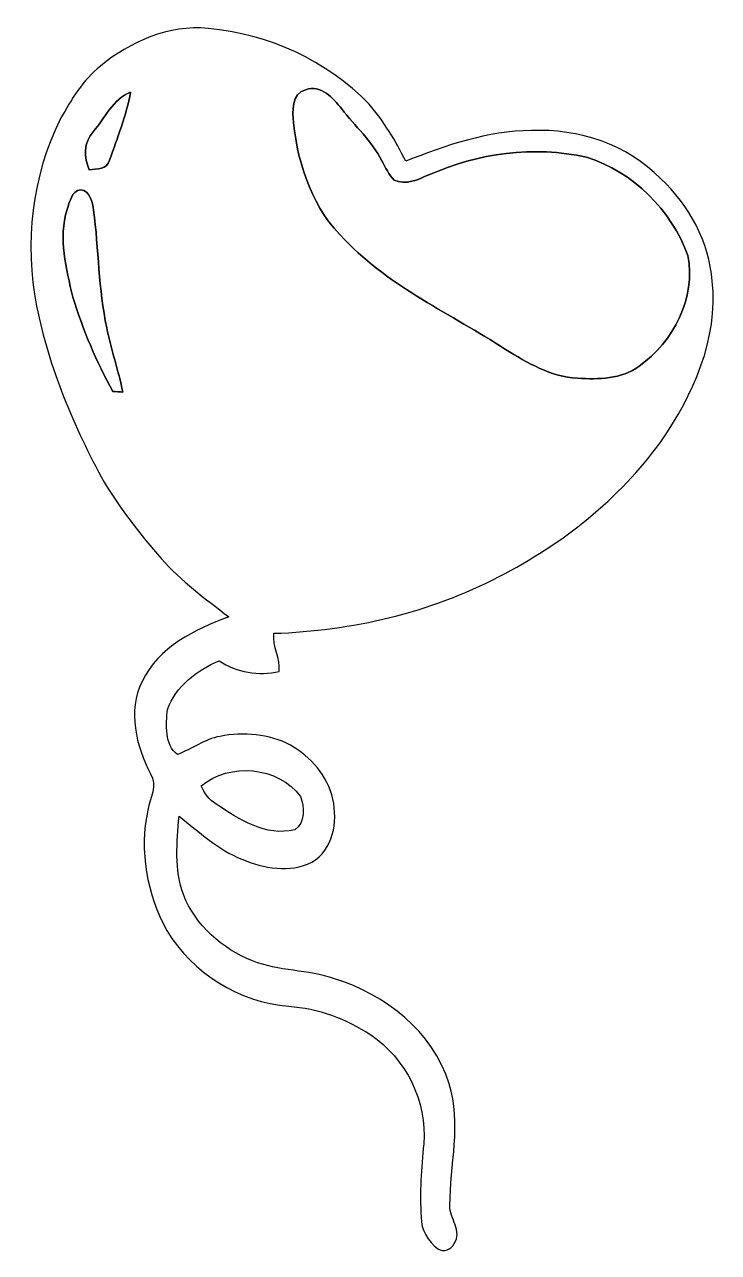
# Model space of a CAD drawing. Header units: centimetres. Extents: x -3.2 to 3.2, y -5.6 to 5.6.
import ezdxf

# ---------------------------------------------------------------- set-up
doc = ezdxf.new("R2010")
doc.units = ezdxf.units.CM
doc.header["$MEASUREMENT"] = 0
doc.layers.add('Camada 1', color=7, linetype='Continuous')

msp = doc.modelspace()

# ---------------------------------------------------------------- linework, layer by layer
at = {"layer": 'Camada 1', "color": 143}
for points, knots in [([(-2.50084, 5.2518), (-2.22673, 5.47616), (-1.87537, 5.63245), (-1.51448, 5.59647), (-1.51448, 5.59647), (-0.96237, 5.54777), (-0.42438, 5.30401), (-0.03951, 4.90185), (-0.03951, 4.90185), (0.09735, 4.74556), (0.2046, 4.56564), (0.29632, 4.37973), (0.29632, 4.37973), (0.66321, 4.52683), (1.04598, 4.65842), (1.44638, 4.66124), (1.44638, 4.66124), (1.87819, 4.67888), (2.32903, 4.53672), (2.63172, 4.21886), (2.63172, 4.21886), (2.8956, 3.97722), (3.07552, 3.64101), (3.10339, 3.28188), (3.10339, 3.28188), (3.16052, 2.75096), (2.92876, 2.23767), (2.63313, 1.81081), (2.63313, 1.81081), (2.25319, 1.2834), (1.72861, 0.87171), (1.15322, 0.57572), (1.15322, 0.57572), (0.51788, 0.24377), (-0.19719, 0.07796), (-0.91193, 0.05503), (-0.91193, 0.05503), (-0.92638, -0.06526), (-0.85124, -0.17322), (-0.86218, -0.2942), (-0.86218, -0.2942), (-1.05197, -0.33619), (-1.25095, -0.30409), (-1.41357, -0.19578), (-1.41357, -0.19578), (-1.61325, -0.28397), (-1.81292, -0.42898), (-1.88524, -0.64347), (-1.88524, -0.64347), (-1.90146, -0.77786), (-1.91347, -0.96908), (-1.79492, -1.05516), (-1.79492, -1.05516), (-1.66299, -1.00436), (-1.54657, -0.91405), (-1.40475, -0.88935), (-1.40475, -0.88935), (-1.18991, -0.84737), (-0.95532, -0.86606), (-0.75952, -0.96908), (-0.75952, -0.96908), (-0.57572, -1.07809), (-0.41592, -1.2506), (-0.37182, -1.46543), (-0.37182, -1.46543), (-0.32419, -1.67145), (-0.36795, -1.92829), (-0.56479, -2.04257), (-0.56479, -2.04257), (-0.76517, -2.14277), (-1.00576, -2.0969), (-1.20438, -2.01436), (-1.20438, -2.01436), (-1.42487, -1.92899), (-1.59597, -1.76283), (-1.78011, -1.62136), (-1.78011, -1.62136), (-1.80092, -1.85985), (-1.82491, -2.1096), (-1.73884, -2.33927), (-1.73884, -2.33927), (-1.6323, -2.6222), (-1.38394, -2.83386), (-1.10842, -2.94534), (-1.10842, -2.94534), (-0.86818, -3.04375), (-0.60042, -3.02401), (-0.3563, -3.10902), (-0.3563, -3.10902), (0.109, -3.25508), (0.54575, -3.59092), (0.6932, -4.07105), (0.6932, -4.07105), (0.81068, -4.43583), (0.6999, -4.81646), (0.70097, -5.18829), (0.70097, -5.18829), (0.69603, -5.30613), (0.82161, -5.42536), (0.73837, -5.53578), (0.73837, -5.53578), (0.71402, -5.59469), (0.64523, -5.61728), (0.59124, -5.58375), (0.59124, -5.58375), (0.49847, -5.5185), (0.43744, -5.40807), (0.43638, -5.29378), (0.43638, -5.29378), (0.42438, -5.06976), (0.43709, -4.84504), (0.46073, -4.62244), (0.46073, -4.62244), (0.49247, -4.23333), (0.29845, -3.84033), (-0.02504, -3.62374), (-0.02504, -3.62374), (-0.24906, -3.47873), (-0.50799, -3.37819), (-0.77576, -3.36161), (-0.77576, -3.36161), (-1.22943, -3.32351), (-1.6584, -3.05964), (-1.89159, -2.66805), (-1.89159, -2.66805), (-2.07573, -2.33574), (-2.14629, -1.93745), (-2.06657, -1.5642), (-2.06657, -1.5642), (-2.04716, -1.45486), (-1.97061, -1.33809), (-2.04257, -1.23225), (-2.04257, -1.23225), (-2.17134, -0.97508), (-2.25602, -0.65792), (-2.11807, -0.38664), (-2.11807, -0.38664), (-1.96849, -0.06984), (-1.63583, 0.08924), (-1.32503, 0.20708), (-1.32503, 0.20708), (-1.54128, 0.37182), (-1.76106, 0.53445), (-1.94203, 0.73871), (-1.94203, 0.73871), (-2.13465, 0.95885), (-2.31563, 1.19062), (-2.46768, 1.44039), (-2.46768, 1.44039), (-2.74389, 1.94697), (-2.97215, 2.48532), (-3.08575, 3.05293), (-3.08575, 3.05293), (-3.19546, 3.62973), (-3.13124, 4.2439), (-2.86561, 4.77061), (-2.86561, 4.77061), (-2.76647, 4.94595), (-2.66064, 5.12444), (-2.50084, 5.2518)], [0, 0, 0, 0, 0.02439024, 0.02439024, 0.02439024, 0.02439024, 0.04878049, 0.04878049, 0.04878049, 0.04878049, 0.07317073, 0.07317073, 0.07317073, 0.07317073, 0.09756098, 0.09756098, 0.09756098, 0.09756098, 0.12195122, 0.12195122, 0.12195122, 0.12195122, 0.14634146, 0.14634146, 0.14634146, 0.14634146, 0.17073171, 0.17073171, 0.17073171, 0.17073171, 0.19512195, 0.19512195, 0.19512195, 0.19512195, 0.2195122, 0.2195122, 0.2195122, 0.2195122, 0.24390244, 0.24390244, 0.24390244, 0.24390244, 0.26829268, 0.26829268, 0.26829268, 0.26829268, 0.29268293, 0.29268293, 0.29268293, 0.29268293, 0.31707317, 0.31707317, 0.31707317, 0.31707317, 0.34146341, 0.34146341, 0.34146341, 0.34146341, 0.36585366, 0.36585366, 0.36585366, 0.36585366, 0.3902439, 0.3902439, 0.3902439, 0.3902439, 0.41463415, 0.41463415, 0.41463415, 0.41463415, 0.43902439, 0.43902439, 0.43902439, 0.43902439, 0.46341463, 0.46341463, 0.46341463, 0.46341463, 0.48780488, 0.48780488, 0.48780488, 0.48780488, 0.51219512, 0.51219512, 0.51219512, 0.51219512, 0.53658537, 0.53658537, 0.53658537, 0.53658537, 0.56097561, 0.56097561, 0.56097561, 0.56097561, 0.58536585, 0.58536585, 0.58536585, 0.58536585, 0.6097561, 0.6097561, 0.6097561, 0.6097561, 0.63414634, 0.63414634, 0.63414634, 0.63414634, 0.65853659, 0.65853659, 0.65853659, 0.65853659, 0.68292683, 0.68292683, 0.68292683, 0.68292683, 0.70731707, 0.70731707, 0.70731707, 0.70731707, 0.73170732, 0.73170732, 0.73170732, 0.73170732, 0.75609756, 0.75609756, 0.75609756, 0.75609756, 0.7804878, 0.7804878, 0.7804878, 0.7804878, 0.80487805, 0.80487805, 0.80487805, 0.80487805, 0.82926829, 0.82926829, 0.82926829, 0.82926829, 0.85365854, 0.85365854, 0.85365854, 0.85365854, 0.87804878, 0.87804878, 0.87804878, 0.87804878, 0.90243902, 0.90243902, 0.90243902, 0.90243902, 0.92682927, 0.92682927, 0.92682927, 0.92682927, 0.95121951, 0.95121951, 0.95121951, 0.95121951, 1, 1, 1, 1]), ([(-0.62194, 5.03555), (-0.62194, 5.03555), (-0.62194, 5.03555), (-0.62194, 5.03555), (-0.62194, 5.03555), (-0.75211, 4.99779), (-0.74048, 4.83834), (-0.73271, 4.73145), (-0.73271, 4.73145), (-0.68967, 4.33882), (-0.55138, 3.93488), (-0.25788, 3.65794), (-0.25788, 3.65794), (0.15487, 3.22192), (0.71472, 2.98026), (1.21002, 2.6564), (1.21002, 2.6564), (1.41216, 2.5333), (1.6256, 2.40347), (1.86901, 2.39182), (1.86901, 2.39182), (2.06092, 2.38195), (2.27436, 2.38266), (2.43521, 2.50367), (2.43521, 2.50367), (2.74884, 2.72661), (2.95768, 3.12773), (2.88042, 3.51508), (2.88042, 3.51508), (2.72979, 3.93347), (2.37912, 4.28412), (1.95155, 4.41607), (1.95155, 4.41607), (1.46861, 4.52508), (0.95708, 4.45416), (0.50658, 4.25484), (0.50658, 4.25484), (0.40852, 4.21428), (0.29562, 4.155), (0.19049, 4.20828), (0.19049, 4.20828), (0.13899, 4.25662), (0.11253, 4.32399), (0.07796, 4.38396), (0.07796, 4.38396), (-0.0134, 4.5653), (-0.16932, 4.70041), (-0.28999, 4.86092), (-0.28999, 4.86092), (-0.37076, 4.95652), (-0.48048, 5.08881), (-0.62194, 5.03555)], [0, 0, 0, 0, 0.07142857, 0.07142857, 0.07142857, 0.07142857, 0.14285714, 0.14285714, 0.14285714, 0.14285714, 0.21428571, 0.21428571, 0.21428571, 0.21428571, 0.28571429, 0.28571429, 0.28571429, 0.28571429, 0.35714286, 0.35714286, 0.35714286, 0.35714286, 0.42857143, 0.42857143, 0.42857143, 0.42857143, 0.5, 0.5, 0.5, 0.5, 0.57142857, 0.57142857, 0.57142857, 0.57142857, 0.64285714, 0.64285714, 0.64285714, 0.64285714, 0.71428571, 0.71428571, 0.71428571, 0.71428571, 0.78571429, 0.78571429, 0.78571429, 0.78571429, 0.85714286, 0.85714286, 0.85714286, 0.85714286, 1, 1, 1, 1]), ([(-2.5675, 4.6496), (-2.5675, 4.6496), (-2.5675, 4.6496), (-2.5675, 4.6496), (-2.5675, 4.6496), (-2.6543, 4.55259), (-2.65253, 4.41678), (-2.60349, 4.30247), (-2.60349, 4.30247), (-2.53364, 4.30776), (-2.4384, 4.30564), (-2.41687, 4.39103), (-2.41687, 4.39103), (-2.34492, 4.59563), (-2.26447, 4.79953), (-2.22425, 5.01368), (-2.22425, 5.01368), (-2.38619, 4.94946), (-2.45921, 4.77485), (-2.5675, 4.6496)], [0, 0, 0, 0, 0.16666667, 0.16666667, 0.16666667, 0.16666667, 0.33333333, 0.33333333, 0.33333333, 0.33333333, 0.5, 0.5, 0.5, 0.5, 0.66666667, 0.66666667, 0.66666667, 0.66666667, 1, 1, 1, 1]), ([(-2.80563, 3.9377), (-2.80563, 3.9377), (-2.80563, 3.9377), (-2.80563, 3.9377), (-2.80563, 3.9377), (-2.88712, 3.67276), (-2.81586, 3.39548), (-2.75307, 3.13513), (-2.75307, 3.13513), (-2.6603, 2.83598), (-2.53824, 2.54494), (-2.38619, 2.27083), (-2.38619, 2.27083), (-2.36361, 2.26942), (-2.3188, 2.26659), (-2.29622, 2.26484), (-2.29622, 2.26484), (-2.33432, 2.46415), (-2.40558, 2.65465), (-2.44264, 2.85396), (-2.44264, 2.85396), (-2.51812, 3.20852), (-2.51707, 3.57328), (-2.56258, 3.93171), (-2.56258, 3.93171), (-2.57632, 4.00297), (-2.59257, 4.10915), (-2.68145, 4.11938), (-2.68145, 4.11938), (-2.76684, 4.10703), (-2.7827, 4.00507), (-2.80563, 3.9377)], [0, 0, 0, 0, 0.11111111, 0.11111111, 0.11111111, 0.11111111, 0.22222222, 0.22222222, 0.22222222, 0.22222222, 0.33333333, 0.33333333, 0.33333333, 0.33333333, 0.44444444, 0.44444444, 0.44444444, 0.44444444, 0.55555556, 0.55555556, 0.55555556, 0.55555556, 0.66666667, 0.66666667, 0.66666667, 0.66666667, 0.77777778, 0.77777778, 0.77777778, 0.77777778, 1, 1, 1, 1]), ([(-1.57797, -1.34231), (-1.57797, -1.34231), (-1.57797, -1.34231), (-1.57797, -1.34231), (-1.57797, -1.34231), (-1.54939, -1.41005), (-1.50495, -1.47038), (-1.44144, -1.50883), (-1.44144, -1.50883), (-1.23013, -1.64889), (-0.98743, -1.80974), (-0.72107, -1.74483), (-0.72107, -1.74483), (-0.62052, -1.68346), (-0.63429, -1.53599), (-0.66745, -1.44073), (-0.66745, -1.44073), (-0.87066, -1.16275), (-1.31726, -1.12642), (-1.57797, -1.34231)], [0, 0, 0, 0, 0.16666667, 0.16666667, 0.16666667, 0.16666667, 0.33333333, 0.33333333, 0.33333333, 0.33333333, 0.5, 0.5, 0.5, 0.5, 0.66666667, 0.66666667, 0.66666667, 0.66666667, 1, 1, 1, 1])]:
    msp.add_open_spline(points, degree=3, knots=knots, dxfattribs=at)
at = {"layer": 'Camada 1', "color": 153}
for points, knots in [([(-0.62194, 5.03555), (-0.48048, 5.08881), (-0.37076, 4.95652), (-0.28999, 4.86092), (-0.28999, 4.86092), (-0.16932, 4.70041), (-0.0134, 4.5653), (0.07796, 4.38396), (0.07796, 4.38396), (0.11253, 4.32399), (0.13899, 4.25662), (0.19049, 4.20828), (0.19049, 4.20828), (0.29562, 4.155), (0.40852, 4.21428), (0.50658, 4.25484), (0.50658, 4.25484), (0.95708, 4.45416), (1.46861, 4.52508), (1.95155, 4.41607), (1.95155, 4.41607), (2.37912, 4.28412), (2.72979, 3.93347), (2.88042, 3.51508), (2.88042, 3.51508), (2.95768, 3.12773), (2.74884, 2.72661), (2.43521, 2.50367), (2.43521, 2.50367), (2.27436, 2.38266), (2.06092, 2.38195), (1.86901, 2.39182), (1.86901, 2.39182), (1.6256, 2.40347), (1.41216, 2.5333), (1.21002, 2.6564), (1.21002, 2.6564), (0.71472, 2.98026), (0.15487, 3.22192), (-0.25788, 3.65794), (-0.25788, 3.65794), (-0.55138, 3.93488), (-0.68967, 4.33882), (-0.73271, 4.73145), (-0.73271, 4.73145), (-0.74048, 4.83834), (-0.75211, 4.99779), (-0.62194, 5.03555)], [0, 0, 0, 0, 0.07692308, 0.07692308, 0.07692308, 0.07692308, 0.15384615, 0.15384615, 0.15384615, 0.15384615, 0.23076923, 0.23076923, 0.23076923, 0.23076923, 0.30769231, 0.30769231, 0.30769231, 0.30769231, 0.38461538, 0.38461538, 0.38461538, 0.38461538, 0.46153846, 0.46153846, 0.46153846, 0.46153846, 0.53846154, 0.53846154, 0.53846154, 0.53846154, 0.61538462, 0.61538462, 0.61538462, 0.61538462, 0.69230769, 0.69230769, 0.69230769, 0.69230769, 0.76923077, 0.76923077, 0.76923077, 0.76923077, 0.84615385, 0.84615385, 0.84615385, 0.84615385, 1, 1, 1, 1]), ([(-2.5675, 4.6496), (-2.45921, 4.77485), (-2.38619, 4.94946), (-2.22425, 5.01368), (-2.22425, 5.01368), (-2.26447, 4.79953), (-2.34492, 4.59563), (-2.41687, 4.39103), (-2.41687, 4.39103), (-2.4384, 4.30564), (-2.53364, 4.30776), (-2.60349, 4.30247), (-2.60349, 4.30247), (-2.65253, 4.41678), (-2.6543, 4.55259), (-2.5675, 4.6496)], [0, 0, 0, 0, 0.2, 0.2, 0.2, 0.2, 0.4, 0.4, 0.4, 0.4, 0.6, 0.6, 0.6, 0.6, 1, 1, 1, 1]), ([(-2.80563, 3.9377), (-2.7827, 4.00507), (-2.76684, 4.10703), (-2.68145, 4.11938), (-2.68145, 4.11938), (-2.59257, 4.10915), (-2.57632, 4.00297), (-2.56258, 3.93171), (-2.56258, 3.93171), (-2.51707, 3.57328), (-2.51812, 3.20852), (-2.44264, 2.85396), (-2.44264, 2.85396), (-2.40558, 2.65465), (-2.33432, 2.46415), (-2.29622, 2.26484), (-2.29622, 2.26484), (-2.3188, 2.26659), (-2.36361, 2.26942), (-2.38619, 2.27083), (-2.38619, 2.27083), (-2.53824, 2.54494), (-2.6603, 2.83598), (-2.75307, 3.13513), (-2.75307, 3.13513), (-2.81586, 3.39548), (-2.88712, 3.67276), (-2.80563, 3.9377)], [0, 0, 0, 0, 0.125, 0.125, 0.125, 0.125, 0.25, 0.25, 0.25, 0.25, 0.375, 0.375, 0.375, 0.375, 0.5, 0.5, 0.5, 0.5, 0.625, 0.625, 0.625, 0.625, 0.75, 0.75, 0.75, 0.75, 1, 1, 1, 1])]:
    msp.add_open_spline(points, degree=3, knots=knots, dxfattribs=at)

doc.saveas('drawing.dxf')
